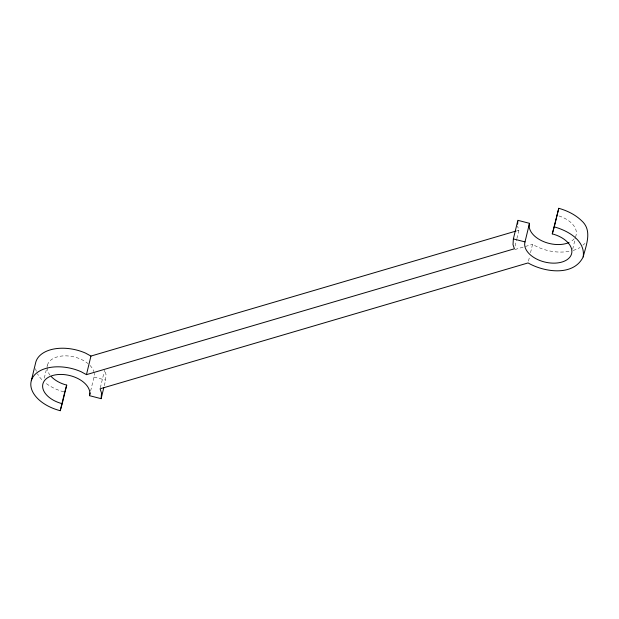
<?xml version="1.0" encoding="UTF-8"?>
<svg xmlns="http://www.w3.org/2000/svg" width="619" height="619" viewBox="0 0 619 619"><rect width="100%" height="100%" fill="white"/><g stroke="black" fill="none" stroke-linecap="round" stroke-linejoin="round"><path stroke-width="0.46" stroke-dasharray="3.1 2.32" d="M104.278 385.66L105.632 380.089L105.988 374.34L104.866 371.036M44.297 378.108L46.773 367.879M46.998 366.951L47.446 365.094M90.622 391.03L93.995 377.087A24.04 14.57 13.6 0 0 94.235 373.257M100.309 387.873L104.58 370.216M515.093 245.998L516.672 239.491M516.896 238.563L518.915 230.198L517.507 226.074M528.502 261.079L529.624 256.436M530.522 252.714L532.549 244.35C544.078 251.144 558.284 253.86 571.407 250.881M572.676 249.256L575.376 238.106M575.6 237.178L576.049 235.321A24.04 14.57 13.6 0 0 558.493 215.791M582.905 245.186L584.947 243.453M573.225 250.548L580.018 247.623M517.066 230.748L518.915 230.198M514.946 249.527L532.549 244.35M93.995 377.087L105.632 380.089M63.819 391.873A36.057 21.851 13.6 0 1 45.063 382.588M41.798 379.594A36.057 21.851 13.6 0 1 37.488 373.814M36.328 371.261A36.057 21.851 13.6 0 1 35.593 368.684M574.223 238.741A24.04 14.57 13.6 0 1 569.557 242.269M50.116 375.253A24.04 14.57 13.6 0 1 56.832 357.016A24.04 14.57 13.6 0 1 88.06 363.624M90.003 365.419A24.04 14.57 13.6 0 1 93.879 371.671"/><path stroke-width="0.93" d="M513.368 238.911L513.012 244.66L514.42 248.784L86.451 374.65L81.05 371.694A36.057 21.851 13.6 0 0 32.389 378.016A36.057 21.851 13.6 0 0 60.229 410.699L62.225 403.696A24.04 14.57 13.6 0 1 42.951 383.679A24.04 14.57 13.6 0 1 70.218 375.663A24.04 14.57 13.6 0 1 89.5 395.673L101.137 398.675L101.493 392.926L100.085 388.802L528.053 262.936C543.946 272.097 573.426 276.817 583.191 256.9C586.1 245.225 592.6 230.516 581.698 220.813C575.337 214.631 567.252 210.692 558.771 208.301L552.28 233.889A24.04 14.57 13.6 0 1 571.554 253.906A24.04 14.57 13.6 0 1 544.287 261.922A24.04 14.57 13.6 0 1 525.005 241.913L513.368 238.911L517.863 220.325L529.5 223.327A24.04 14.57 13.6 0 0 541.517 240.667A24.04 14.57 13.6 0 0 568.807 242.609M517.623 224.155L517.809 221.285M583.191 256.9C585.651 240.505 567.747 230.585 554.276 226.887L558.771 208.301M31.314 380.685L35.809 362.1A36.057 21.851 13.6 0 1 85.546 353.109L90.947 356.064L516.138 231.019M60.229 410.699L64.5 393.042M62.225 403.696L66.72 385.111A24.04 14.57 13.6 0 1 51.439 376.762M86.451 374.65L90.947 356.064M89.5 395.673L90.173 392.887M101.137 398.675L103.83 387.525M525.005 241.913L529.5 223.327M64.724 392.113L66.72 385.111M552.28 233.889L554.276 226.887"/></g></svg>
